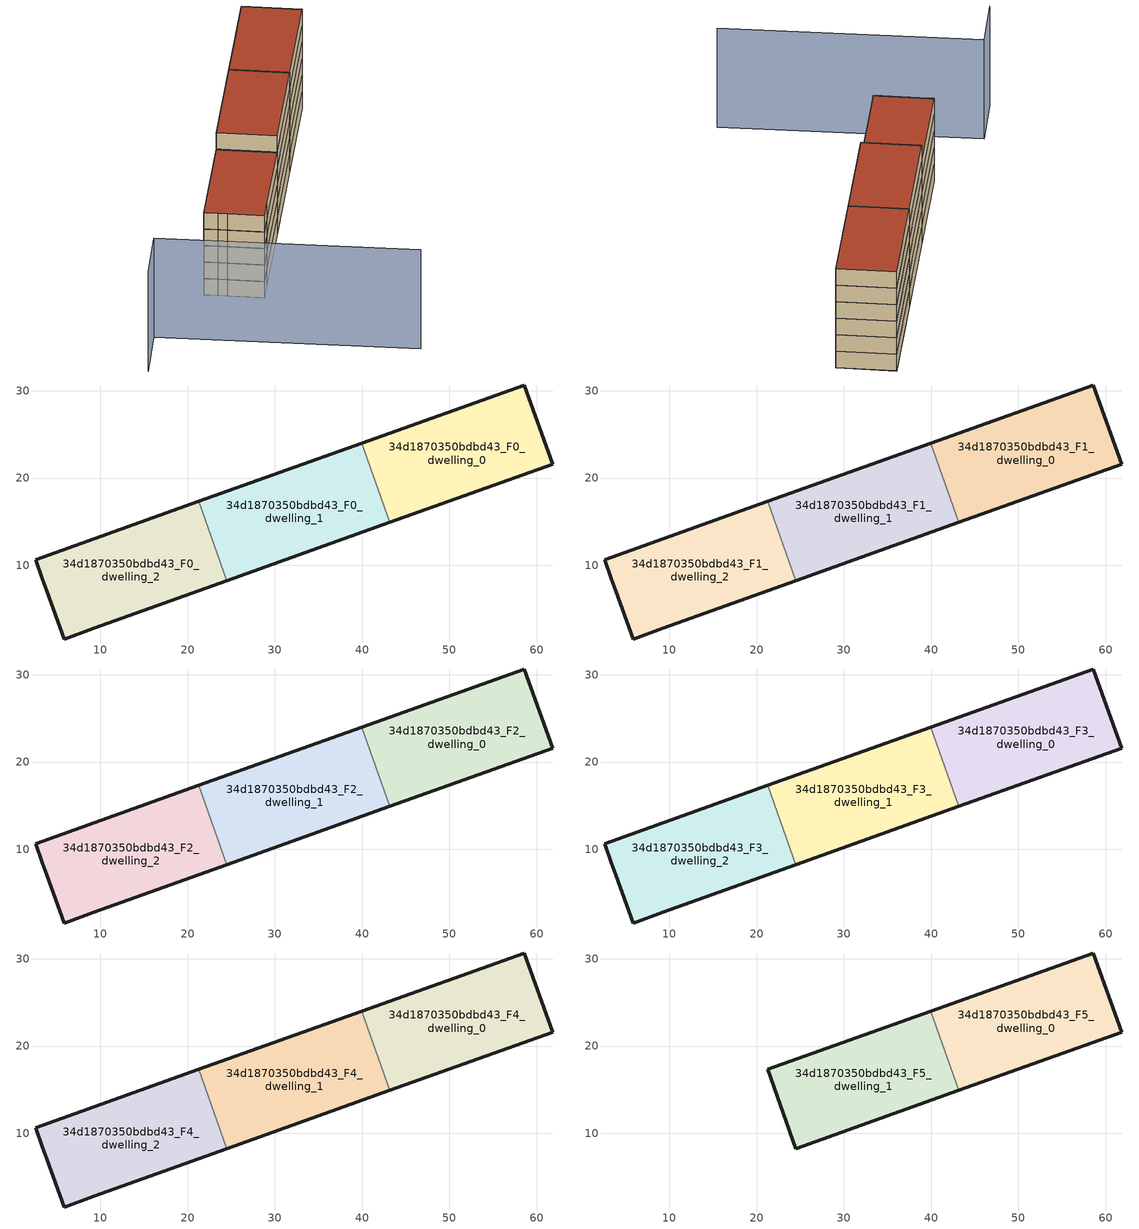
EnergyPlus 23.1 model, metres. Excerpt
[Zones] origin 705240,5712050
34d1870350bdbd43_F0_dwelling_0
 floor ground (EU_floor_Construction): 61.84,21.59 58.59,30.66 39.93,24 43.18,14.93 z0
 wall outside (EU_wall_Construction): 39.93,24 58.59,30.66 61.84,21.59 43.18,14.93 z0:3
 wall to 34d1870350bdbd43_F0_dwelling_1 (EU_wall_Construction): 43.18,14.93 39.93,24 z0:3
34d1870350bdbd43_F0_dwelling_1
 floor ground (EU_floor_Construction): 43.18,14.93 39.93,24 21.27,17.33 24.51,8.26 z0
 wall outside (EU_wall_Construction): 21.27,17.33 39.93,24 / 43.18,14.93 24.51,8.26 z0:3
 wall to 34d1870350bdbd43_F0_dwelling_2 (EU_wall_Construction): 24.51,8.26 21.27,17.33 z0:3
34d1870350bdbd43_F0_dwelling_2
 floor ground (EU_floor_Construction): 24.51,8.26 21.27,17.33 2.6,10.66 3.37,8.49 3.88,7.11 5.86,1.57 9.22,2.8 z0
 wall outside (EU_wall_Construction): 24.51,8.26 9.22,2.8 5.86,1.57 3.88,7.11 3.37,8.49 2.6,10.66 21.27,17.33 z0:3
34d1870350bdbd43_F1_dwelling_0
 floor to 34d1870350bdbd43_F0_dwelling_0 (EU_floor_Construction): 61.84,21.59 58.59,30.66 39.93,24 43.18,14.93 z3
 wall outside (EU_wall_Construction): 39.93,24 58.59,30.66 61.84,21.59 43.18,14.93 z3:6
 wall to 34d1870350bdbd43_F1_dwelling_1 (EU_wall_Construction): 43.18,14.93 39.93,24 z3:6
34d1870350bdbd43_F1_dwelling_1
 floor to 34d1870350bdbd43_F0_dwelling_1 (EU_floor_Construction): 43.18,14.93 39.93,24 21.27,17.33 24.51,8.26 z3
 wall outside (EU_wall_Construction): 21.27,17.33 39.93,24 / 43.18,14.93 24.51,8.26 z3:6
 wall to 34d1870350bdbd43_F1_dwelling_2 (EU_wall_Construction): 24.51,8.26 21.27,17.33 z3:6
34d1870350bdbd43_F1_dwelling_2
 floor to 34d1870350bdbd43_F0_dwelling_2 (EU_floor_Construction): 24.51,8.26 21.27,17.33 2.6,10.66 3.37,8.49 3.88,7.11 5.86,1.57 9.22,2.8 z3
 wall outside (EU_wall_Construction): 24.51,8.26 9.22,2.8 5.86,1.57 3.88,7.11 3.37,8.49 2.6,10.66 21.27,17.33 z3:6
34d1870350bdbd43_F2_dwelling_0
 floor to 34d1870350bdbd43_F1_dwelling_0 (EU_floor_Construction): 61.84,21.59 58.59,30.66 39.93,24 43.18,14.93 z6
 wall outside (EU_wall_Construction): 39.93,24 58.59,30.66 61.84,21.59 43.18,14.93 z6:9
 wall to 34d1870350bdbd43_F2_dwelling_1 (EU_wall_Construction): 43.18,14.93 39.93,24 z6:9
34d1870350bdbd43_F2_dwelling_1
 floor to 34d1870350bdbd43_F1_dwelling_1 (EU_floor_Construction): 43.18,14.93 39.93,24 21.27,17.33 24.51,8.26 z6
 wall outside (EU_wall_Construction): 21.27,17.33 39.93,24 / 43.18,14.93 24.51,8.26 z6:9
 wall to 34d1870350bdbd43_F2_dwelling_2 (EU_wall_Construction): 24.51,8.26 21.27,17.33 z6:9
34d1870350bdbd43_F2_dwelling_2
 floor to 34d1870350bdbd43_F1_dwelling_2 (EU_floor_Construction): 24.51,8.26 21.27,17.33 2.6,10.66 3.37,8.49 3.88,7.11 5.86,1.57 9.22,2.8 z6
 wall outside (EU_wall_Construction): 24.51,8.26 9.22,2.8 5.86,1.57 3.88,7.11 3.37,8.49 2.6,10.66 21.27,17.33 z6:9
34d1870350bdbd43_F3_dwelling_0
 floor to 34d1870350bdbd43_F2_dwelling_0 (EU_floor_Construction): 61.84,21.59 58.59,30.66 39.93,24 43.18,14.93 z9
 wall outside (EU_wall_Construction): 39.93,24 58.59,30.66 61.84,21.59 43.18,14.93 z9:12
 wall to 34d1870350bdbd43_F3_dwelling_1 (EU_wall_Construction): 43.18,14.93 39.93,24 z9:12
34d1870350bdbd43_F3_dwelling_1
 floor to 34d1870350bdbd43_F2_dwelling_1 (EU_floor_Construction): 43.18,14.93 39.93,24 21.27,17.33 24.51,8.26 z9
 wall outside (EU_wall_Construction): 21.27,17.33 39.93,24 / 43.18,14.93 24.51,8.26 z9:12
 wall to 34d1870350bdbd43_F3_dwelling_2 (EU_wall_Construction): 24.51,8.26 21.27,17.33 z9:12
34d1870350bdbd43_F3_dwelling_2
 floor to 34d1870350bdbd43_F2_dwelling_2 (EU_floor_Construction): 24.51,8.26 21.27,17.33 2.6,10.66 3.37,8.49 3.88,7.11 5.86,1.57 9.22,2.8 z9
 wall outside (EU_wall_Construction): 24.51,8.26 9.22,2.8 5.86,1.57 3.88,7.11 3.37,8.49 2.6,10.66 21.27,17.33 z9:12
34d1870350bdbd43_F4_dwelling_0
 floor to 34d1870350bdbd43_F3_dwelling_0 (EU_floor_Construction): 61.84,21.59 58.59,30.66 39.93,24 43.18,14.93 z12
 wall outside (EU_wall_Construction): 39.93,24 58.59,30.66 61.84,21.59 43.18,14.93 z12:15
 wall to 34d1870350bdbd43_F4_dwelling_1 (EU_wall_Construction): 43.18,14.93 39.93,24 z12:15
34d1870350bdbd43_F4_dwelling_1
 floor to 34d1870350bdbd43_F3_dwelling_1 (EU_floor_Construction): 43.18,14.93 39.93,24 21.27,17.33 24.51,8.26 z12
 wall outside (EU_wall_Construction): 21.27,17.33 39.93,24 / 43.18,14.93 24.51,8.26 z12:15
 wall to 34d1870350bdbd43_F4_dwelling_2 (EU_wall_Construction): 24.51,8.26 21.27,17.33 z12:15
34d1870350bdbd43_F4_dwelling_2
 floor to 34d1870350bdbd43_F3_dwelling_2 (EU_floor_Construction): 24.51,8.26 21.27,17.33 2.6,10.66 3.37,8.49 3.88,7.11 5.86,1.57 9.22,2.8 z12
 wall outside (EU_wall_Construction): 24.51,8.26 9.22,2.8 5.86,1.57 3.88,7.11 3.37,8.49 2.6,10.66 21.27,17.33 z12:15
 roof outside (EU_roof_Construction): 21.27,17.33 24.51,8.26 9.22,2.8 5.86,1.57 3.88,7.11 3.37,8.49 2.6,10.66 z15
34d1870350bdbd43_F5_dwelling_0
 floor to 34d1870350bdbd43_F4_dwelling_0 (EU_floor_Construction): 61.84,21.59 58.59,30.66 39.93,24 43.18,14.93 z15
 wall outside (EU_wall_Construction): 39.93,24 58.59,30.66 61.84,21.59 43.18,14.93 z15:18
 wall to 34d1870350bdbd43_F5_dwelling_1 (EU_wall_Construction): 43.18,14.93 39.93,24 z15:18
 roof outside (EU_roof_Construction): 58.59,30.66 61.84,21.59 43.18,14.93 39.93,24 z18
34d1870350bdbd43_F5_dwelling_1
 floor to 34d1870350bdbd43_F4_dwelling_1 (EU_floor_Construction): 43.18,14.93 39.93,24 21.27,17.33 24.51,8.26 z15
 wall outside (EU_wall_Construction): 43.18,14.93 24.51,8.26 21.27,17.33 39.93,24 z15:18
 roof outside (EU_roof_Construction): 39.93,24 43.18,14.93 24.51,8.26 21.27,17.33 z18
shading: -22.45,8.42 -12.53,12.1 / -12.53,12.1 2.12,-27.33 z0:18
[Building]
EU S2 Campaign: North Axis=0; Terrain=City; Solar Distribution=FullExterior
[Site:Location]
London: Latitude=51.5; Longitude=-0.5; Time Zone=0; Elevation=25
[SizingPeriod:WeatherFileDays]
AnnualSizingPeriod: Begin Month=1; Begin Day of Month=1; End Month=12; End Day of Month=31; Day of Week for Start Day=Monday; Use Weather File Daylight Saving Period=No; Use Weather File Rain and Snow Indicators=No
[MATERIAL]
EU_InternalMass_Material: Roughness=MediumRough; Thickness=0.1; Conductivity=1; Density=1800; Specific Heat=900; Thermal Absorptance=0.9; Solar Absorptance=0.7; Visible Absorptance=0.7
[MATERIAL:NOMASS] Roughness=MediumRough; Thermal Absorptance=0.9; Solar Absorptance=0.7; Visible Absorptance=0.7
Name | Thermal Resistance
EU_wall_NoMass | 1.04674
EU_roof_NoMass | 4.32442
EU_floor_NoMass | 2.04616
[CONSTRUCTION]
EU_wall_Construction: EU_wall_NoMass
EU_roof_Construction: EU_roof_NoMass
EU_floor_Construction: EU_floor_NoMass
EU_InternalMass_Construction: EU_InternalMass_Material
[ZONE] Type=1; Multiplier=1; Ceiling Height=autocalculate; Floor Area=autocalculate; Part of Total Floor Area=Yes
Name | Volume
34d1870350bdbd43_F0_dwelling_0; 34d1870350bdbd43_F1_dwelling_0; 34d1870350bdbd43_F2_dwelling_0; 34d1870350bdbd43_F3_dwelling_0; 34d1870350bdbd43_F4_dwelling_0; 34d1870350bdbd43_F5_dwelling_0 | 572.384
34d1870350bdbd43_F0_dwelling_1 | 572.343
34d1870350bdbd43_F1_dwelling_1; 34d1870350bdbd43_F2_dwelling_1; 34d1870350bdbd43_F3_dwelling_1; 34d1870350bdbd43_F4_dwelling_1; 34d1870350bdbd43_F5_dwelling_1 | 572.342
34d1870350bdbd43_F0_dwelling_2 | 572.369
34d1870350bdbd43_F1_dwelling_2; 34d1870350bdbd43_F2_dwelling_2; 34d1870350bdbd43_F3_dwelling_2; 34d1870350bdbd43_F4_dwelling_2 | 572.372
[INTERNALMASS] Construction=EU_InternalMass_Construction
Name | Zone or ZoneList | Surface Area
34d1870350bdbd43_F0_dwelling_0_EU_InternalMass | 34d1870350bdbd43_F0_dwelling_0 | 190.795
34d1870350bdbd43_F0_dwelling_1_EU_InternalMass | 34d1870350bdbd43_F0_dwelling_1 | 190.781
34d1870350bdbd43_F0_dwelling_2_EU_InternalMass | 34d1870350bdbd43_F0_dwelling_2 | 190.79
34d1870350bdbd43_F1_dwelling_0_EU_InternalMass | 34d1870350bdbd43_F1_dwelling_0 | 190.795
34d1870350bdbd43_F1_dwelling_1_EU_InternalMass | 34d1870350bdbd43_F1_dwelling_1 | 190.781
34d1870350bdbd43_F1_dwelling_2_EU_InternalMass | 34d1870350bdbd43_F1_dwelling_2 | 190.79
34d1870350bdbd43_F2_dwelling_0_EU_InternalMass | 34d1870350bdbd43_F2_dwelling_0 | 190.795
34d1870350bdbd43_F2_dwelling_1_EU_InternalMass | 34d1870350bdbd43_F2_dwelling_1 | 190.781
34d1870350bdbd43_F2_dwelling_2_EU_InternalMass | 34d1870350bdbd43_F2_dwelling_2 | 190.79
34d1870350bdbd43_F3_dwelling_0_EU_InternalMass | 34d1870350bdbd43_F3_dwelling_0 | 190.795
34d1870350bdbd43_F3_dwelling_1_EU_InternalMass | 34d1870350bdbd43_F3_dwelling_1 | 190.781
34d1870350bdbd43_F3_dwelling_2_EU_InternalMass | 34d1870350bdbd43_F3_dwelling_2 | 190.79
34d1870350bdbd43_F4_dwelling_0_EU_InternalMass | 34d1870350bdbd43_F4_dwelling_0 | 190.795
34d1870350bdbd43_F4_dwelling_1_EU_InternalMass | 34d1870350bdbd43_F4_dwelling_1 | 190.781
34d1870350bdbd43_F4_dwelling_2_EU_InternalMass | 34d1870350bdbd43_F4_dwelling_2 | 190.79
34d1870350bdbd43_F5_dwelling_0_EU_InternalMass | 34d1870350bdbd43_F5_dwelling_0 | 286.183
34d1870350bdbd43_F5_dwelling_1_EU_InternalMass | 34d1870350bdbd43_F5_dwelling_1 | 286.181
[OTHEREQUIPMENT] Fuel Type=Electricity; Design Level Calculation Method=Watts/Area; Power per Zone Floor Area=1; Fraction Latent=0; Fraction Radiant=0; Fraction Lost=0; Carbon Dioxide Generation Rate=0; EndUse Subcategory=EU_Step8_InternalGains
Name | Zone or ZoneList or Space or SpaceList | Schedule
EU_Step8_InternalGain_34d1870350bdbd43_F0_dwelling_0_f000 | 34d1870350bdbd43_F0_dwelling_0 | EU_Step8_GainSchedule_34d1870350bdbd43_F0_dwelling_0_f000
EU_Step8_InternalGain_34d1870350bdbd43_F0_dwelling_1_f000 | 34d1870350bdbd43_F0_dwelling_1 | EU_Step8_GainSchedule_34d1870350bdbd43_F0_dwelling_1_f000
EU_Step8_InternalGain_34d1870350bdbd43_F0_dwelling_2_f000 | 34d1870350bdbd43_F0_dwelling_2 | EU_Step8_GainSchedule_34d1870350bdbd43_F0_dwelling_2_f000
EU_Step8_InternalGain_34d1870350bdbd43_F1_dwelling_0_f000 | 34d1870350bdbd43_F1_dwelling_0 | EU_Step8_GainSchedule_34d1870350bdbd43_F1_dwelling_0_f000
EU_Step8_InternalGain_34d1870350bdbd43_F1_dwelling_1_f000 | 34d1870350bdbd43_F1_dwelling_1 | EU_Step8_GainSchedule_34d1870350bdbd43_F1_dwelling_1_f000
EU_Step8_InternalGain_34d1870350bdbd43_F1_dwelling_2_f000 | 34d1870350bdbd43_F1_dwelling_2 | EU_Step8_GainSchedule_34d1870350bdbd43_F1_dwelling_2_f000
EU_Step8_InternalGain_34d1870350bdbd43_F2_dwelling_0_f000 | 34d1870350bdbd43_F2_dwelling_0 | EU_Step8_GainSchedule_34d1870350bdbd43_F2_dwelling_0_f000
EU_Step8_InternalGain_34d1870350bdbd43_F2_dwelling_1_f000 | 34d1870350bdbd43_F2_dwelling_1 | EU_Step8_GainSchedule_34d1870350bdbd43_F2_dwelling_1_f000
EU_Step8_InternalGain_34d1870350bdbd43_F2_dwelling_2_f000 | 34d1870350bdbd43_F2_dwelling_2 | EU_Step8_GainSchedule_34d1870350bdbd43_F2_dwelling_2_f000
EU_Step8_InternalGain_34d1870350bdbd43_F3_dwelling_0_f000 | 34d1870350bdbd43_F3_dwelling_0 | EU_Step8_GainSchedule_34d1870350bdbd43_F3_dwelling_0_f000
EU_Step8_InternalGain_34d1870350bdbd43_F3_dwelling_1_f000 | 34d1870350bdbd43_F3_dwelling_1 | EU_Step8_GainSchedule_34d1870350bdbd43_F3_dwelling_1_f000
EU_Step8_InternalGain_34d1870350bdbd43_F3_dwelling_2_f000 | 34d1870350bdbd43_F3_dwelling_2 | EU_Step8_GainSchedule_34d1870350bdbd43_F3_dwelling_2_f000
EU_Step8_InternalGain_34d1870350bdbd43_F4_dwelling_0_f000 | 34d1870350bdbd43_F4_dwelling_0 | EU_Step8_GainSchedule_34d1870350bdbd43_F4_dwelling_0_f000
EU_Step8_InternalGain_34d1870350bdbd43_F4_dwelling_1_f000 | 34d1870350bdbd43_F4_dwelling_1 | EU_Step8_GainSchedule_34d1870350bdbd43_F4_dwelling_1_f000
EU_Step8_InternalGain_34d1870350bdbd43_F4_dwelling_2_f000 | 34d1870350bdbd43_F4_dwelling_2 | EU_Step8_GainSchedule_34d1870350bdbd43_F4_dwelling_2_f000
EU_Step8_InternalGain_34d1870350bdbd43_F5_dwelling_0_f000 | 34d1870350bdbd43_F5_dwelling_0 | EU_Step8_GainSchedule_34d1870350bdbd43_F5_dwelling_0_f000
EU_Step8_InternalGain_34d1870350bdbd43_F5_dwelling_1_f000 | 34d1870350bdbd43_F5_dwelling_1 | EU_Step8_GainSchedule_34d1870350bdbd43_F5_dwelling_1_f000
[ZONEVENTILATION:DESIGNFLOWRATE] Schedule=EU_AlwaysOn; Design Flow Rate Calculation Method=AirChanges/Hour; Air Changes per Hour=0.488719; Ventilation Type=Natural; Fan Pressure Rise=0; Fan Total Efficiency=1; Constant Term Coefficient=1; Temperature Term Coefficient=0; Velocity Term Coefficient=0; Velocity Squared Term Coefficient=0; Minimum Indoor Temperature=-100; Maximum Indoor Temperature=100; Delta Temperature=-100; Minimum Outdoor Temperature=-100; Maximum Outdoor Temperature=100; Maximum Wind Speed=40
Name | Zone or ZoneList or Space or SpaceList
EU_ConstantAir_34d1870350bdbd43_F0_dwelling_0 | 34d1870350bdbd43_F0_dwelling_0
EU_ConstantAir_34d1870350bdbd43_F0_dwelling_1 | 34d1870350bdbd43_F0_dwelling_1
EU_ConstantAir_34d1870350bdbd43_F0_dwelling_2 | 34d1870350bdbd43_F0_dwelling_2
EU_ConstantAir_34d1870350bdbd43_F1_dwelling_0 | 34d1870350bdbd43_F1_dwelling_0
EU_ConstantAir_34d1870350bdbd43_F1_dwelling_1 | 34d1870350bdbd43_F1_dwelling_1
EU_ConstantAir_34d1870350bdbd43_F1_dwelling_2 | 34d1870350bdbd43_F1_dwelling_2
EU_ConstantAir_34d1870350bdbd43_F2_dwelling_0 | 34d1870350bdbd43_F2_dwelling_0
EU_ConstantAir_34d1870350bdbd43_F2_dwelling_1 | 34d1870350bdbd43_F2_dwelling_1
EU_ConstantAir_34d1870350bdbd43_F2_dwelling_2 | 34d1870350bdbd43_F2_dwelling_2
EU_ConstantAir_34d1870350bdbd43_F3_dwelling_0 | 34d1870350bdbd43_F3_dwelling_0
EU_ConstantAir_34d1870350bdbd43_F3_dwelling_1 | 34d1870350bdbd43_F3_dwelling_1
EU_ConstantAir_34d1870350bdbd43_F3_dwelling_2 | 34d1870350bdbd43_F3_dwelling_2
EU_ConstantAir_34d1870350bdbd43_F4_dwelling_0 | 34d1870350bdbd43_F4_dwelling_0
EU_ConstantAir_34d1870350bdbd43_F4_dwelling_1 | 34d1870350bdbd43_F4_dwelling_1
EU_ConstantAir_34d1870350bdbd43_F4_dwelling_2 | 34d1870350bdbd43_F4_dwelling_2
EU_ConstantAir_34d1870350bdbd43_F5_dwelling_0 | 34d1870350bdbd43_F5_dwelling_0
EU_ConstantAir_34d1870350bdbd43_F5_dwelling_1 | 34d1870350bdbd43_F5_dwelling_1
[HVACTEMPLATE:THERMOSTAT] Constant Heating Setpoint=20; Constant Cooling Setpoint=50
EU_HeatOnly_34d1870350bdbd43_F0_dwelling_0; EU_HeatOnly_34d1870350bdbd43_F0_dwelling_1; EU_HeatOnly_34d1870350bdbd43_F0_dwelling_2; EU_HeatOnly_34d1870350bdbd43_F1_dwelling_0; EU_HeatOnly_34d1870350bdbd43_F1_dwelling_1; EU_HeatOnly_34d1870350bdbd43_F1_dwelling_2; EU_HeatOnly_34d1870350bdbd43_F2_dwelling_0; EU_HeatOnly_34d1870350bdbd43_F2_dwelling_1; EU_HeatOnly_34d1870350bdbd43_F2_dwelling_2; EU_HeatOnly_34d1870350bdbd43_F3_dwelling_0; EU_HeatOnly_34d1870350bdbd43_F3_dwelling_1; EU_HeatOnly_34d1870350bdbd43_F3_dwelling_2; EU_HeatOnly_34d1870350bdbd43_F4_dwelling_0; EU_HeatOnly_34d1870350bdbd43_F4_dwelling_1; EU_HeatOnly_34d1870350bdbd43_F4_dwelling_2; EU_HeatOnly_34d1870350bdbd43_F5_dwelling_0; EU_HeatOnly_34d1870350bdbd43_F5_dwelling_1
[HVACTEMPLATE:ZONE:IDEALLOADSAIRSYSTEM] System Availability Schedule=EU_AlwaysOn; Maximum Heating Supply Air Temperature=50; Minimum Cooling Supply Air Temperature=13; Maximum Heating Supply Air Humidity Ratio=0.0156; Minimum Cooling Supply Air Humidity Ratio=0.0077; Heating Limit=NoLimit; Cooling Limit=NoLimit; Heating Availability Schedule=EU_AlwaysOn; Cooling Availability Schedule=EU_CoolingOff; Dehumidification Control Type=ConstantSensibleHeatRatio; Cooling Sensible Heat Ratio=0.7; Dehumidification Setpoint=60; Humidification Control Type=None; Humidification Setpoint=30; Outdoor Air Method=None; Outdoor Air Flow Rate per Person=0.00944; Outdoor Air Flow Rate per Zone Floor Area=0; Outdoor Air Flow Rate per Zone=0; Demand Controlled Ventilation Type=None; Outdoor Air Economizer Type=NoEconomizer; Heat Recovery Type=None; Sensible Heat Recovery Effectiveness=0.7; Latent Heat Recovery Effectiveness=0.65
Name | Template Thermostat
34d1870350bdbd43_F0_dwelling_0 | EU_HeatOnly_34d1870350bdbd43_F0_dwelling_0
34d1870350bdbd43_F0_dwelling_1 | EU_HeatOnly_34d1870350bdbd43_F0_dwelling_1
34d1870350bdbd43_F0_dwelling_2 | EU_HeatOnly_34d1870350bdbd43_F0_dwelling_2
34d1870350bdbd43_F1_dwelling_0 | EU_HeatOnly_34d1870350bdbd43_F1_dwelling_0
34d1870350bdbd43_F1_dwelling_1 | EU_HeatOnly_34d1870350bdbd43_F1_dwelling_1
34d1870350bdbd43_F1_dwelling_2 | EU_HeatOnly_34d1870350bdbd43_F1_dwelling_2
34d1870350bdbd43_F2_dwelling_0 | EU_HeatOnly_34d1870350bdbd43_F2_dwelling_0
34d1870350bdbd43_F2_dwelling_1 | EU_HeatOnly_34d1870350bdbd43_F2_dwelling_1
34d1870350bdbd43_F2_dwelling_2 | EU_HeatOnly_34d1870350bdbd43_F2_dwelling_2
34d1870350bdbd43_F3_dwelling_0 | EU_HeatOnly_34d1870350bdbd43_F3_dwelling_0
34d1870350bdbd43_F3_dwelling_1 | EU_HeatOnly_34d1870350bdbd43_F3_dwelling_1
34d1870350bdbd43_F3_dwelling_2 | EU_HeatOnly_34d1870350bdbd43_F3_dwelling_2
34d1870350bdbd43_F4_dwelling_0 | EU_HeatOnly_34d1870350bdbd43_F4_dwelling_0
34d1870350bdbd43_F4_dwelling_1 | EU_HeatOnly_34d1870350bdbd43_F4_dwelling_1
34d1870350bdbd43_F4_dwelling_2 | EU_HeatOnly_34d1870350bdbd43_F4_dwelling_2
34d1870350bdbd43_F5_dwelling_0 | EU_HeatOnly_34d1870350bdbd43_F5_dwelling_0
34d1870350bdbd43_F5_dwelling_1 | EU_HeatOnly_34d1870350bdbd43_F5_dwelling_1
[SIZING:ZONE] Zone Cooling Design Supply Air Temperature Input Method=SupplyAirTemperature; Zone Cooling Design Supply Air Temperature=13; Zone Heating Design Supply Air Temperature Input Method=SupplyAirTemperature; Zone Heating Design Supply Air Temperature=50; Zone Cooling Design Supply Air Humidity Ratio=0.008; Zone Heating Design Supply Air Humidity Ratio=0.008; Cooling Design Air Flow Method=DesignDay; Cooling Design Air Flow Rate=0; Cooling Minimum Air Flow per Zone Floor Area=0.000762; Cooling Minimum Air Flow=0; Cooling Minimum Air Flow Fraction=0.2; Heating Design Air Flow Method=DesignDay; Heating Design Air Flow Rate=0; Heating Maximum Air Flow per Zone Floor Area=0.002032; Heating Maximum Air Flow=0.141576; Heating Maximum Air Flow Fraction=0.3; Account for Dedicated Outdoor Air System=No; Dedicated Outdoor Air System Control Strategy=NeutralSupplyAir; Dedicated Outdoor Air Low Setpoint Temperature for Design=autosize; Dedicated Outdoor Air High Setpoint Temperature for Design=autosize; Zone Load Sizing Method=Sensible Load Only No Latent Load; Zone Latent Cooling Design Supply Air Humidity Ratio Input Method=HumidityRatioDifference; Zone Cooling Design Supply Air Humidity Ratio Difference=0.005; Zone Latent Heating Design Supply Air Humidity Ratio Input Method=HumidityRatioDifference; Zone Humidification Design Supply Air Humidity Ratio Difference=0.005
34d1870350bdbd43_F0_dwelling_0; 34d1870350bdbd43_F0_dwelling_1; 34d1870350bdbd43_F0_dwelling_2; 34d1870350bdbd43_F1_dwelling_0; 34d1870350bdbd43_F1_dwelling_1; 34d1870350bdbd43_F1_dwelling_2; 34d1870350bdbd43_F2_dwelling_0; 34d1870350bdbd43_F2_dwelling_1; 34d1870350bdbd43_F2_dwelling_2; 34d1870350bdbd43_F3_dwelling_0; 34d1870350bdbd43_F3_dwelling_1; 34d1870350bdbd43_F3_dwelling_2; 34d1870350bdbd43_F4_dwelling_0; 34d1870350bdbd43_F4_dwelling_1; 34d1870350bdbd43_F4_dwelling_2; 34d1870350bdbd43_F5_dwelling_0; 34d1870350bdbd43_F5_dwelling_1
[SCHEDULE:CONSTANT]
Name | Hourly Value
EU_AlwaysOn | 1
EU_CoolingOff | 0
[SCHEDULE:FILE] Column Number=1; Rows to Skip at Top=0; Number of Hours of Data=8760; Column Separator=Comma; Interpolate to Timestep=No; Minutes per Item=60; Adjust Schedule for Daylight Savings=Yes
Name | File
EU_Step8_GainSchedule_34d1870350bdbd43_F0_dwelling_0_f000 | ../../schedules/34d1870350bdbd43/34d1870350bdbd43_F0_dwelling_0_f000_gain.csv
EU_Step8_GainSchedule_34d1870350bdbd43_F0_dwelling_1_f000 | ../../schedules/34d1870350bdbd43/34d1870350bdbd43_F0_dwelling_1_f000_gain.csv
EU_Step8_GainSchedule_34d1870350bdbd43_F0_dwelling_2_f000 | ../../schedules/34d1870350bdbd43/34d1870350bdbd43_F0_dwelling_2_f000_gain.csv
EU_Step8_GainSchedule_34d1870350bdbd43_F1_dwelling_0_f000 | ../../schedules/34d1870350bdbd43/34d1870350bdbd43_F1_dwelling_0_f000_gain.csv
EU_Step8_GainSchedule_34d1870350bdbd43_F1_dwelling_1_f000 | ../../schedules/34d1870350bdbd43/34d1870350bdbd43_F1_dwelling_1_f000_gain.csv
EU_Step8_GainSchedule_34d1870350bdbd43_F1_dwelling_2_f000 | ../../schedules/34d1870350bdbd43/34d1870350bdbd43_F1_dwelling_2_f000_gain.csv
EU_Step8_GainSchedule_34d1870350bdbd43_F2_dwelling_0_f000 | ../../schedules/34d1870350bdbd43/34d1870350bdbd43_F2_dwelling_0_f000_gain.csv
EU_Step8_GainSchedule_34d1870350bdbd43_F2_dwelling_1_f000 | ../../schedules/34d1870350bdbd43/34d1870350bdbd43_F2_dwelling_1_f000_gain.csv
EU_Step8_GainSchedule_34d1870350bdbd43_F2_dwelling_2_f000 | ../../schedules/34d1870350bdbd43/34d1870350bdbd43_F2_dwelling_2_f000_gain.csv
EU_Step8_GainSchedule_34d1870350bdbd43_F3_dwelling_0_f000 | ../../schedules/34d1870350bdbd43/34d1870350bdbd43_F3_dwelling_0_f000_gain.csv
EU_Step8_GainSchedule_34d1870350bdbd43_F3_dwelling_1_f000 | ../../schedules/34d1870350bdbd43/34d1870350bdbd43_F3_dwelling_1_f000_gain.csv
EU_Step8_GainSchedule_34d1870350bdbd43_F3_dwelling_2_f000 | ../../schedules/34d1870350bdbd43/34d1870350bdbd43_F3_dwelling_2_f000_gain.csv
EU_Step8_GainSchedule_34d1870350bdbd43_F4_dwelling_0_f000 | ../../schedules/34d1870350bdbd43/34d1870350bdbd43_F4_dwelling_0_f000_gain.csv
EU_Step8_GainSchedule_34d1870350bdbd43_F4_dwelling_1_f000 | ../../schedules/34d1870350bdbd43/34d1870350bdbd43_F4_dwelling_1_f000_gain.csv
EU_Step8_GainSchedule_34d1870350bdbd43_F4_dwelling_2_f000 | ../../schedules/34d1870350bdbd43/34d1870350bdbd43_F4_dwelling_2_f000_gain.csv
EU_Step8_GainSchedule_34d1870350bdbd43_F5_dwelling_0_f000 | ../../schedules/34d1870350bdbd43/34d1870350bdbd43_F5_dwelling_0_f000_gain.csv
EU_Step8_GainSchedule_34d1870350bdbd43_F5_dwelling_1_f000 | ../../schedules/34d1870350bdbd43/34d1870350bdbd43_F5_dwelling_1_f000_gain.csv
